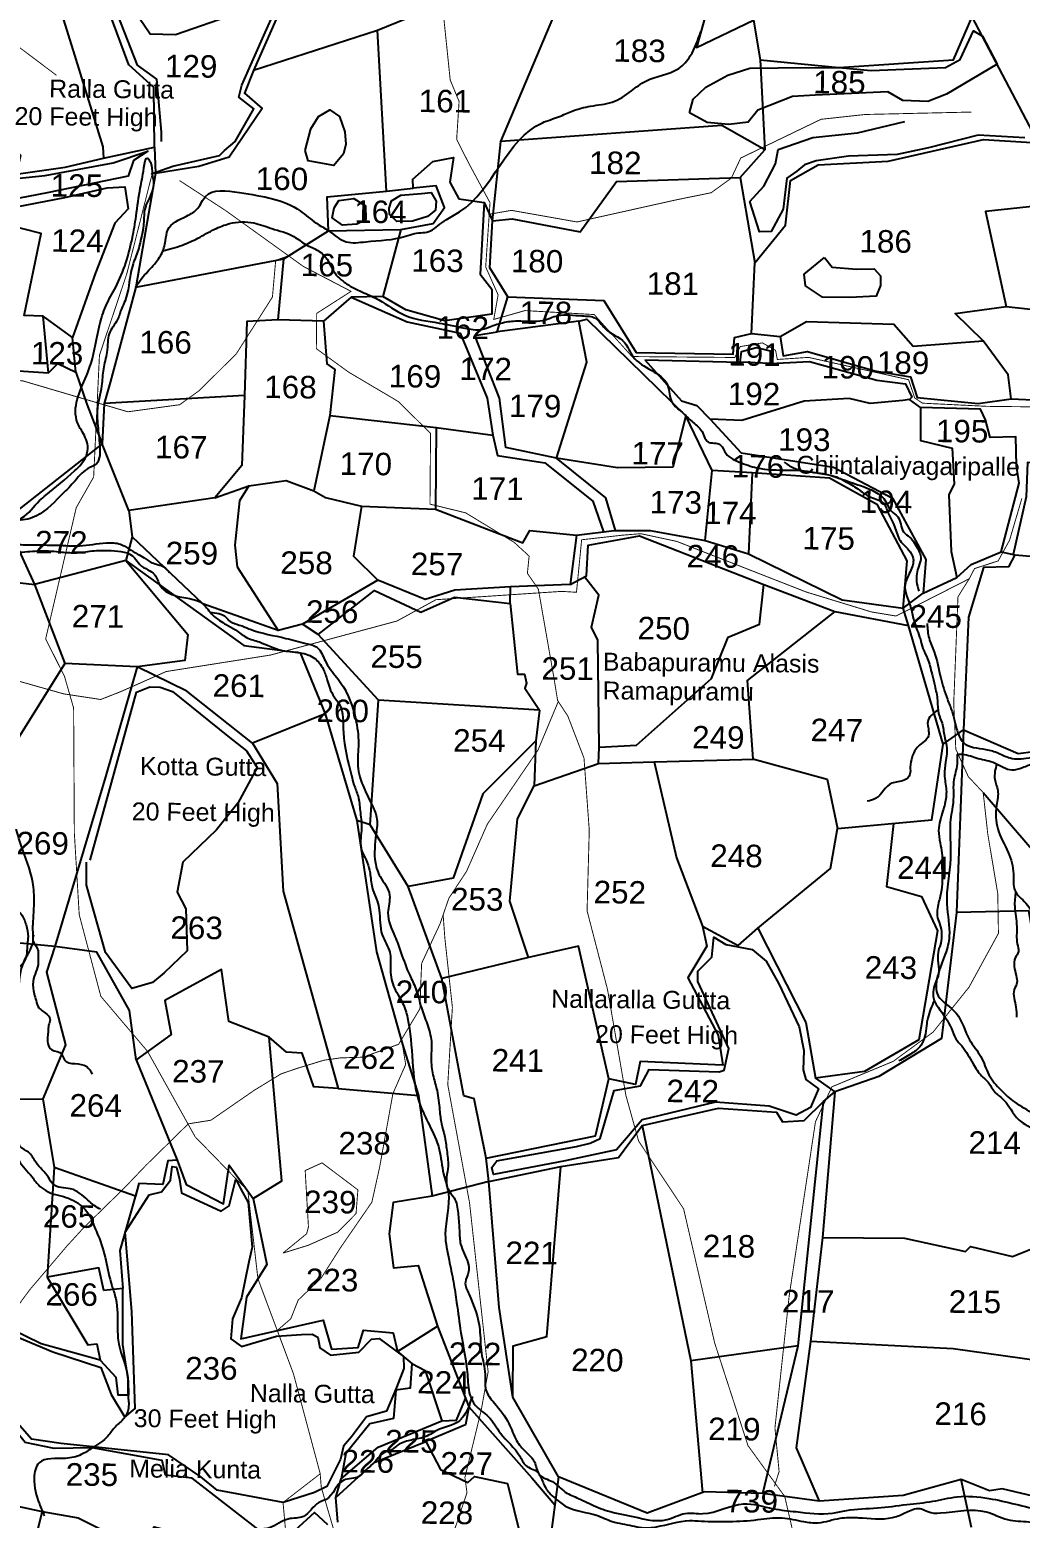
# Model space of a CAD drawing. Header units: feet. Extents: x 818823 to 828518, y 1577598 to 1585637.
# Drawn here: x 824774 to 825866, y 1581236 to 1582877 of the extents above; entities that cross this region are included whole.
import ezdxf
from ezdxf.enums import TextEntityAlignment as Align

# ---------------------------------------------------------------- set-up
doc = ezdxf.new("R2010")
doc.units = ezdxf.units.FT
doc.header["$LTSCALE"] = 15
doc.header["$MEASUREMENT"] = 0
doc.linetypes.add('HIDDEN2', pattern=[0.1875, 0.125, -0.0625])
for name, color, linetype in [('HILL', 17, 'Continuous'), ('PLOT', 7, 'Continuous'), ('PLOT NO', 7, 'Continuous'), ('ROADS', 6, 'HIDDEN2'), ('TANKS-STREAM', 4, 'Continuous'), ('TEXT', 1, 'Continuous')]:
    doc.layers.add(name, color=color, linetype=linetype)
doc.styles.get("Standard").update_dxf_attribs({"font": 'arial.ttf'})
doc.linetypes.add('DOTS', pattern='A,1e-06,-3,["●",Standard,S=3,R=0,X=-1.25,Y=-1.25],-3', length=6.000001)

msp = doc.modelspace()

# ---------------------------------------------------------------- linework, layer by layer
at = {"layer": 'HILL', "lineweight": -2}
for points in [[(824908.7, 1582717.3), (824909, 1582718.3), (824931.6, 1582726.5), (824983.3, 1582738.2), (824988.6, 1582743.8), (825000.3, 1582753.9), (825021, 1582789.7), (825004.6, 1582802.7), (825007.6, 1582815.9), (825033.4, 1582873.8), (825050.4, 1582911.8), (824934.7, 1582871.5), (824906.7, 1582872), (824872.1, 1582923.1), (824864.4, 1582917.9), (824863.6, 1582911.4), (824892.2, 1582838), (824913.6, 1582822.4), (824919, 1582763.9), (824918.9, 1582753.8)], [(825501.2, 1582785.3), (825505.5, 1582800.5), (825519.2, 1582813.6), (825543.6, 1582826.9), (825567.7, 1582834.6), (825599, 1582835), (825665.9, 1582835.4), (825701.6, 1582832.1), (825783.7, 1582835.3), (825799.8, 1582844.2), (825814.4, 1582875.6), (825824.2, 1582870), (825840.5, 1582839), (825784.8, 1582805.8), (825763.9, 1582798), (825736.5, 1582799), (825719.9, 1582808.5), (825639.7, 1582804.8), (825614.7, 1582803.3), (825576.7, 1582788.1), (825566.1, 1582775), (825544.5, 1582772.4), (825520.9, 1582774.8), (825501.2, 1582785.3)], [(825077.7, 1582743.8), (825083.9, 1582767.8), (825092.2, 1582781.2), (825104.8, 1582788.6), (825115.6, 1582781.3), (825121.4, 1582764.3), (825122.5, 1582750.9), (825119.9, 1582740), (825109.1, 1582727.3), (825081, 1582732.5), (825077.7, 1582743.8)], [(825568, 1582687.7), (825583.1, 1582704.6), (825596.2, 1582729.1), (825599.2, 1582745), (825637.2, 1582758.2), (825686.6, 1582763.2), (825738.8, 1582775.9)], [(825870.9, 1582757.9), (825819.5, 1582760.7), (825764.7, 1582746.9), (825730.1, 1582739.4), (825676.6, 1582737.6), (825640.9, 1582732.4), (825628.2, 1582727.9), (825619.5, 1582720.9), (825608.7, 1582713.2), (825604.7, 1582679), (825591.2, 1582654.6), (825578.3, 1582654.1), (825568, 1582687.7)], [(824667.9, 1582683.6), (824665.9, 1582694), (824676.7, 1582704.6), (824790.9, 1582716.4), (824865.8, 1582730.1), (824904.2, 1582743.2), (824888.3, 1582732.6), (824882.6, 1582715.5), (824793, 1582697.2), (824718.4, 1582682.7), (824667.9, 1582683.6)], [(825170.2, 1582680.1), (825172.6, 1582688.4), (825182.9, 1582694.6), (825205.8, 1582696.5), (825216.5, 1582697.5), (825222, 1582687.9), (825221.3, 1582677.9), (825212.6, 1582670.9), (825195.9, 1582666), (825178.8, 1582665.6), (825170.7, 1582673.2), (825170.2, 1582680.1)], [(825107.3, 1582669.5), (825109.4, 1582680.7), (825114.8, 1582688.8), (825131.3, 1582691), (825144, 1582682.8), (825144.4, 1582667.9), (825134.5, 1582662.5), (825118.6, 1582661.5), (825107.3, 1582669.5)], [(825650.3, 1582626), (825658.5, 1582615.2), (825685.3, 1582613.1), (825704.8, 1582613.5), (825712, 1582605.6), (825712, 1582594.9), (825707.1, 1582583.3), (825677.9, 1582581.8), (825647.9, 1582582.1), (825629.2, 1582594.7), (825627.9, 1582607.5), (825650.3, 1582626)], [(824840.5, 1581961.5), (824891.6, 1582146.5), (824906.4, 1582152.5), (824917.7, 1582152.2), (824931.2, 1582147.3), (824992.3, 1582098.2), (825013, 1582081.7), (825024.5, 1582063.5), (825003.3, 1582024), (824980, 1581994.8), (824942.6, 1581959.1), (824936.4, 1581926.1), (824946.1, 1581907.5), (824947.6, 1581861.3), (824922.3, 1581837.2), (824909.1, 1581826.5), (824886.6, 1581820), (824857.4, 1581859.6), (824836.4, 1581933.6), (824836.6, 1581959)], [(825825.1, 1582035.9), (825878.7, 1581973.4), (825940.7, 1581871.6), (825963.1, 1581829.8), (825994.8, 1581799.5), (826089.3, 1581757.5), (826166.1, 1581716.2), (826224.7, 1581658.9), (826291.3, 1581549.5), (826353.8, 1581469.9), (826468.3, 1581370.4), (826549.1, 1581277.1), (826675.6, 1581172.2), (826790.2, 1581115.8), (826893.1, 1581071.7), (827124.8, 1580941.4)], [(825288.7, 1581630), (825376.9, 1581645.5), (825391.9, 1581649.3), (825402.9, 1581654.6), (825418.1, 1581707.4), (825447.2, 1581712.5), (825456.8, 1581730.7), (825534, 1581728), (825539.4, 1581729.8), (825544.6, 1581753.8), (825510.6, 1581827.7), (825510.6, 1581839), (825525.9, 1581854.4), (825528.1, 1581876.5), (825541.5, 1581868.2), (825570.5, 1581862.8), (825585.9, 1581849.9), (825599.8, 1581825), (825622.3, 1581777.6), (825627.2, 1581751.5), (825626.5, 1581730.1), (825629.7, 1581719.4), (825643.4, 1581709.1), (825634.8, 1581688.5), (825619, 1581680), (825589.3, 1581690.1), (825529.8, 1581694.6), (825449, 1581675.1), (825420.7, 1581642), (825364.1, 1581629.9), (825285.1, 1581614.9), (825283.5, 1581622.5), (825288.9, 1581629.7)], [(824718.5, 1581452.9), (824799.3, 1581419.2), (824852.2, 1581401.8), (824863.8, 1581372.2), (824878.9, 1581347.2), (824890.2, 1581356.8), (824886.4, 1581463.6), (824879.1, 1581551.2), (824905.6, 1581592.4), (824919.2, 1581595.7), (824929, 1581608.4), (824931.1, 1581623.6), (824935.8, 1581622.9), (824938.9, 1581609.4), (824941.4, 1581594.6), (824984.8, 1581574.5), (824993.7, 1581580.3), (825001.2, 1581609.5), (825006.3, 1581599.5), (825014.7, 1581583.9), (825019, 1581534.6), (825015.3, 1581518.6), (825007.3, 1581478.9), (824997.5, 1581455.6), (824995.6, 1581433.7), (825007.3, 1581425.2), (825046.1, 1581436.6), (825073.6, 1581438.4), (825085.4, 1581438.8), (825091.5, 1581435.3), (825093.7, 1581423.5), (825105.4, 1581415.6), (825136.6, 1581419), (825150.9, 1581433.3), (825159, 1581434.1), (825186, 1581414.1), (825186.5, 1581400.7), (825178.2, 1581380), (825167.4, 1581353.8), (825145.2, 1581347.5), (825128.6, 1581325.4), (825119.9, 1581315.2), (825116.4, 1581300.8), (825101.4, 1581270.9), (825087.8, 1581264.1), (825053.2, 1581253.1), (824980.5, 1581266.8), (824962.4, 1581281.3), (824926.8, 1581305.6), (824808.6, 1581318.3), (824776, 1581323.1), (824732.5, 1581372.1)]]:
    msp.add_lwpolyline(points, dxfattribs=at)
at = {"layer": 'PLOT', "lineweight": -2}
for points in [[(824720, 1583252.5), (824735.5, 1583188.9), (824743.2, 1583102.4), (824776.3, 1583000.2), (824823.3, 1582848.9), (824854.7, 1582747.9), (824855.4, 1582735.4), (824911.5, 1582747.6), (824912.4, 1582718.3)], [(824911.5, 1582747.6), (824910.7, 1582813.4), (824883.3, 1582838.1), (824852, 1582922.8), (824867, 1582930.8), (824854.5, 1582956.4), (824836, 1583073.8), (824873.3, 1583065.7), (824892, 1583084.5), (824859.9, 1583117.4), (824864.1, 1583125.1), (824847, 1583185.7)], [(825548.7, 1582999.7), (825509, 1582857.5), (825571.9, 1582887.4), (825579.2, 1582843.6), (825665.9, 1582835.4), (825792.2, 1582843.9), (825813.1, 1582891.1)], [(825088.5, 1582986.4), (825020.6, 1582832.1)], [(825383.9, 1582968.8), (825157.4, 1582876.2), (825020.6, 1582832.1), (825010.8, 1582807.1), (825030.3, 1582790.2), (824993.9, 1582736.5), (824960.4, 1582726.2), (824912.4, 1582718.3), (824900.2, 1582646.4), (824890.9, 1582593.2), (824862.6, 1582488), (824855.9, 1582464.9), (824853.7, 1582420.4), (824746.7, 1582336.3), (824779.1, 1582265.4), (824812.7, 1582178.3), (824670.7, 1581951.5)], [(824677.2, 1582962), (824700.1, 1582812), (824727.2, 1582769.4), (824763.6, 1582738.4), (824758.8, 1582717.8), (824813, 1582725.6), (824855.4, 1582735.4)], [(825167.3, 1582698.9), (825196.7, 1582702.4), (825196.4, 1582712.1), (825218.4, 1582731.5), (825241.1, 1582736.2), (825237, 1582708.9), (825247, 1582690.5), (825274.9, 1582686.3), (825284.3, 1582666.1), (825293.3, 1582753.7), (825383.9, 1582968.8)], [(824890.9, 1582593.2), (825054.1, 1582624.5), (825103.2, 1582655.3), (825102, 1582692.7), (825167.3, 1582698.9), (825157.4, 1582876.2)], [(826796.2, 1581296.8), (826716.2, 1581377.1), (826688.3, 1581424.9), (826566.8, 1581520.6), (826458.1, 1581939.7), (826398.9, 1582158.8), (826349.9, 1582329.2), (826235.2, 1582521.5), (826110.8, 1582593.1), (826026, 1582642.5), (825986.6, 1582716.6), (825920.7, 1582686.4), (825813.1, 1582891.1)], [(825579.2, 1582843.6), (825584.5, 1582744.4)], [(825284.3, 1582666.1), (825305.9, 1582668.3), (825380.9, 1582654.3), (825420.9, 1582709.5), (825557.1, 1582714.2), (825584.5, 1582744.4), (825536.8, 1582771.4), (825293.3, 1582753.7)], [(825557.1, 1582714.2), (825573.5, 1582620), (825607, 1582661.3), (825612.7, 1582710.6), (825643.1, 1582727.9), (825720.2, 1582732), (825825.3, 1582755.8), (825878.9, 1582752.6), (825920.7, 1582686.4), (825827.6, 1582676.6), (825850.3, 1582571.8), (825941.1, 1582561.9), (825944.4, 1582577.9), (825986.6, 1582595.4), (826001.5, 1582589.6), (826008, 1582602), (826028.9, 1582611.8), (826026, 1582642.5)], [(824758.8, 1582717.8), (824642.8, 1582704.8), (824639.7, 1582697.3), (824660.4, 1582675.1), (824733.7, 1582672.3), (824749.7, 1582680), (824812.5, 1582691.8), (824859.2, 1582702.8), (824878.6, 1582703.8), (824882.3, 1582679.3), (824867.8, 1582663.6), (824846.5, 1582608.9), (824821, 1582537.7), (824788.7, 1582561.3)], [(825103.2, 1582655.3), (825183.2, 1582656.8), (825218.8, 1582663.2), (825231.2, 1582680.9), (825221.9, 1582704.9), (825196.7, 1582702.4)], [(825274.9, 1582686.3), (825270.5, 1582607.3), (825283.3, 1582591), (825283.5, 1582563.5), (825231.5, 1582556), (825188.4, 1582568.3), (825163.3, 1582582.7), (825128.3, 1582582.2), (825097.7, 1582555.6), (825047.9, 1582557.1), (825054.1, 1582624.5)], [(825419.8, 1582325), (825409.2, 1582360.9), (825354.5, 1582404.7), (825298.7, 1582416.5), (825291.8, 1582470.7), (825264.7, 1582539.9), (825289.4, 1582543.7), (825301.1, 1582582.4), (825281.3, 1582614.6), (825284.3, 1582666.1)], [(824794.6, 1582498.7), (824788.7, 1582561.3), (824767.9, 1582561.9), (824786.7, 1582652.2), (824746, 1582662.5), (824683.5, 1582639.6), (824640.3, 1582636.1), (824602.8, 1582632.4), (824602.6, 1582591.1), (824595.1, 1582571.5), (824598.4, 1582515), (824612.7, 1582507.5), (824614.5, 1582492.2)], [(825183.2, 1582656.8), (825163.3, 1582582.7)], [(825301.1, 1582582.4), (825406.9, 1582578.4), (825442.5, 1582521), (825549.3, 1582519.3), (825550.9, 1582537.5), (825569.5, 1582542), (825573.5, 1582620)], [(825128.3, 1582582.2), (825190, 1582555), (825248.6, 1582542.3), (825278.1, 1582470.6), (825284.6, 1582430)], [(825855.8, 1582469.9), (825887.8, 1582468.7), (825914.9, 1582474.9), (825994.2, 1582547.6), (826001.5, 1582589.6)], [(825569.5, 1582542), (825601.2, 1582538.9), (825630.4, 1582555.3), (825726.4, 1582552.5), (825747.8, 1582528.2), (825825, 1582534.1), (825794.2, 1582564.1), (825850.3, 1582571.8)], [(825047.9, 1582557.1), (825013.2, 1582555.1), (825010.8, 1582473.8), (824855.9, 1582464.9)], [(825097.7, 1582555.6), (825101.5, 1582508.4), (825110.2, 1582502.4), (825104.8, 1582451.7), (825087.3, 1582368.4)], [(825518.6, 1582313.7), (825526.4, 1582391), (825497.3, 1582451.2), (825482.8, 1582394.8), (825421.8, 1582393.8), (825354.5, 1582404.7), (825388.2, 1582510.3), (825379.2, 1582555.8), (825289.4, 1582543.7)], [(825379.2, 1582555.8), (825388.3, 1582557.7), (825497.3, 1582451.2)], [(824824.9, 1582499.5), (824821, 1582537.7)], [(825601.2, 1582538.9), (825604.4, 1582517.4), (825631.5, 1582522.3), (825705.7, 1582500.9), (825745, 1582494.4), (825752.4, 1582471.6), (825819.4, 1582464.9), (825855.8, 1582469.9), (825852.6, 1582496.6), (825825, 1582534.1)], [(825452.1, 1582513.1), (825557.2, 1582510.4), (825558.7, 1582522.3), (825575.3, 1582526.5), (825590.3, 1582522.9), (825590.3, 1582509), (825557.2, 1582510.4)], [(824590.8, 1582482), (824615.4, 1582492.3), (824717.5, 1582503.9), (824794.6, 1582498.7), (824804.8, 1582509), (824824.9, 1582499.5), (824836.8, 1582464.2), (824853.7, 1582420.4)], [(825452.1, 1582513.1), (825492.5, 1582467.7), (825509.5, 1582462.6), (825524, 1582447.4), (825558.3, 1582410.3), (825660, 1582394.5), (825725.2, 1582360.5), (825762, 1582292.9), (825759, 1582255.9)], [(825590.3, 1582509), (825633.5, 1582511.2), (825708, 1582490.4), (825739.6, 1582486.6), (825746.3, 1582471.7), (825743.8, 1582469.1), (825736.6, 1582468.1), (825700.6, 1582464.9), (825677.5, 1582470.4), (825627.7, 1582467.6), (825559, 1582446), (825524, 1582447.4)], [(825010.8, 1582473.8), (825007.9, 1582396.5), (824977.9, 1582360.7), (824883, 1582346.8), (824853.7, 1582420.4)], [(825845, 1582301.2), (825864.6, 1582376.9), (825861.9, 1582396.3), (825861, 1582428.1), (825832.7, 1582427.2), (825827.7, 1582446.7), (825822, 1582458.7), (825755.8, 1582460.6), (825743.8, 1582469.1)], [(825104.8, 1582451.7), (825222, 1582438.2), (825221.3, 1582348.2)], [(825755.8, 1582460.6), (825756.1, 1582424.2), (825790.8, 1582415.7), (825793, 1582376.3), (825787.1, 1582364), (825789.7, 1582301.7), (825795.9, 1582273.1)], [(825990.3, 1582456.7), (825981.6, 1582395.5), (825873.8, 1582399.7), (825872.6, 1582361.8), (825858.2, 1582298.3)], [(825222, 1582438.2), (825284.6, 1582430), (825289.7, 1582407.4), (825341.8, 1582399.3), (825394.9, 1582357.1), (825406.4, 1582323.5)], [(825736.8, 1582239.1), (825741.1, 1582291.3), (825708.7, 1582353), (825655.5, 1582382.6), (825570.5, 1582388.4), (825526.4, 1582391)], [(825570.5, 1582388.4), (825566.4, 1582299.1)], [(824977.9, 1582360.7), (825015.6, 1582373.9), (825056.7, 1582380.1), (825087.3, 1582368.4), (825099.9, 1582361.2), (825139.6, 1582351.7), (825221.3, 1582348.2), (825317.5, 1582311.4), (825325.2, 1582325), (825376.7, 1582319.7), (825418.1, 1582325), (825458, 1582325), (825518.6, 1582313.7), (825566.4, 1582299.1), (825669.8, 1582248.5), (825736.8, 1582239.1), (825759, 1582255.9), (825795.9, 1582273.1), (825811.7, 1582287.5), (825845, 1582301.2), (825859.9, 1582297.9), (825937.9, 1582291.4)], [(825015.6, 1582373.9), (825005.1, 1582357.6), (825000.1, 1582308.6), (825002.8, 1582284.7), (825047.8, 1582214.5)], [(825139.6, 1582351.7), (825131, 1582296.5), (825157.8, 1582269.9)], [(824883, 1582346.8), (824886.7, 1582317.7), (824880, 1582291.7), (824779.1, 1582265.4)], [(825376.7, 1582319.7), (825369.7, 1582265.3), (825304.1, 1582262.8)], [(825369.7, 1582265.3), (825387.8, 1582275), (825389.6, 1582308.6), (825446.2, 1582319), (825583.2, 1582265.1), (825661.6, 1582235.6), (825742.6, 1582220), (825736.8, 1582239.1)], [(824456.6, 1582176.4), (824431.9, 1582214.9), (824344.1, 1582310.7), (824654.1, 1582280.1), (824779.1, 1582265.4)], [(825149.3, 1582000.4), (825158.4, 1582137.6), (825092, 1582210), (825074.7, 1582221.5), (825047.8, 1582214.5), (824964.8, 1582243.9), (824886.7, 1582317.7)], [(824880, 1582291.7), (825010, 1582198.1), (825072.2, 1582190.1), (825099.6, 1582122.8), (825019.6, 1582090.2), (824947.2, 1582147.6), (824892.4, 1582174.4), (824857.6, 1582053.2), (824801.5, 1581866.2), (824624.2, 1581883)], [(824880, 1582291.7), (824948.2, 1582210.3), (824945, 1582181.5), (824892.4, 1582174.4), (824812.7, 1582178.3)], [(825859.9, 1582297.9), (825853.1, 1582284.8), (825825.5, 1582283.9), (825809, 1582229.1), (825803.4, 1582104.9), (825795.8, 1581903.8), (825779, 1581764.7), (825710.2, 1581722.7), (825661.7, 1581706)], [(825803.4, 1582104.9), (825863.5, 1582078.8), (825881.1, 1582081.3), (825887.9, 1582097.4), (825905.8, 1582098.4), (825905.8, 1582136.5), (826018.8, 1582154.2), (826016.5, 1582198.1), (826023.5, 1582293.2)], [(825092, 1582210), (825154.1, 1582258.7), (825205.1, 1582234.9), (825242.4, 1582251.4), (825303.5, 1582244.3), (825304.1, 1582262.8), (825242.5, 1582259), (825209.9, 1582248.9), (825157.8, 1582269.9), (825074.7, 1582221.5)], [(825332, 1582092.8), (825329.9, 1582043.4), (825400.8, 1582067.8), (825401.6, 1582085.9), (825400.3, 1582204), (825393.4, 1582218.4), (825401.3, 1582253.7), (825385.4, 1582273.7)], [(825401.6, 1582085.9), (825442.7, 1582088.1), (825525.6, 1582161.5), (825544, 1582207.2), (825578.3, 1582221.7), (825583.2, 1582265.1)], [(825303.5, 1582244.3), (825311.6, 1582166.4), (825319.4, 1582166.5), (825321.5, 1582156.5), (825319.9, 1582151), (825335.9, 1582126.8), (825158.4, 1582137.6)], [(825661.6, 1582235.6), (825564.8, 1582159.6), (825571.2, 1582073.1), (825653.1, 1582050.7), (825664.3, 1581996.3), (825768.4, 1582005.8), (825780.8, 1582089.1), (825803.4, 1582104.9)], [(825780.8, 1582089.1), (825742.6, 1582220)], [(825099.6, 1582122.8), (825134.7, 1582005), (825156.4, 1581860.3), (825184.8, 1581758.1), (825202.7, 1581701.9), (825217.7, 1581591), (825174.7, 1581583.8), (825170.1, 1581549.3), (825174.8, 1581511.7), (825202.2, 1581514.4), (825223.3, 1581447.7), (825258, 1581358.7), (825327.4, 1581280.2), (825352.7, 1581250.4)], [(825335.9, 1582126.8), (825332, 1582092.8), (825273.3, 1582034.4), (825240.8, 1581941.4), (825191.3, 1581932.4)], [(825019.6, 1582090.2), (825046.6, 1582045.8), (825053.4, 1581927.2), (825113.8, 1581709.4), (825202.7, 1581701.9)], [(825400.8, 1582067.8), (825462.2, 1582069.8), (825572.9, 1582072.6)], [(825462.2, 1582069.8), (825486.9, 1581964), (825515.6, 1581888.5), (825555, 1581867.1), (825576.8, 1581886.3), (825656.9, 1581952.3), (825664.3, 1581996.3)], [(825323.7, 1581854.1), (825303.4, 1581916.2), (825311.8, 1582006.9), (825329.9, 1582043.4)], [(825280, 1581607), (825277.2, 1581632.7), (825263.9, 1581698.1), (825252.5, 1581701.4), (825228.1, 1581831), (825191.3, 1581932.4), (825149.3, 1582000.4), (825134.7, 1582005)], [(825726.1, 1582001.9), (825718.4, 1581932.3), (825757.1, 1581921.3), (825774.6, 1581883.5), (825754, 1581763.3), (825694.3, 1581728.3), (825640.1, 1581721.1), (825661.7, 1581706)], [(826073.1, 1581719.7), (825904.5, 1581739.7), (825875.5, 1581905.4), (825795.8, 1581903.8)], [(825515.6, 1581888.5), (825520.6, 1581866.5), (825499.4, 1581831.7), (825532.8, 1581768.4), (825538.1, 1581735.3), (825447.1, 1581739.2), (825441.8, 1581714), (825412.5, 1581720.1), (825378.9, 1581866.4), (825323.7, 1581854.1), (825228.1, 1581831)], [(825576.8, 1581886.3), (825629.6, 1581782.4), (825640.1, 1581721.1)], [(824801.5, 1581866.2), (824792.4, 1581837.9), (824813.5, 1581757.6), (824788.2, 1581698), (824800.9, 1581622.4), (824793.1, 1581501.4), (824837.9, 1581427), (824848, 1581428.1), (824851.4, 1581410.2), (824786.4, 1581428.1), (824698.2, 1581471), (824634.9, 1581567.2)], [(825113.8, 1581709.4), (825087.1, 1581711.5), (825074.2, 1581748.5), (825057.1, 1581749.5), (825037.8, 1581766), (824993.5, 1581783.5), (824985.3, 1581840.8), (824923, 1581806.5), (824930, 1581769), (824891.2, 1581741.3), (824883.9, 1581795.5), (824847.9, 1581859.8), (824801.5, 1581866.2)], [(824936.5, 1581630.7), (824946.4, 1581603.8), (824987.6, 1581582.5), (824993.9, 1581624.9), (825020.3, 1581588.4), (825051.7, 1581607.9), (825037.8, 1581766)], [(824891.2, 1581741.3), (824936.5, 1581630.7), (824926.3, 1581630), (824920.7, 1581603.6), (824894.2, 1581604.9), (824890.4, 1581590.8), (824800.9, 1581622.4)], [(825277.2, 1581632.7), (825397.8, 1581657.4), (825412.5, 1581720.1)], [(824635.3, 1581697.3), (824788.2, 1581698)], [(825449.2, 1581668.7), (825533.2, 1581688), (825597.3, 1581683.6), (825603.9, 1581672.7), (825627.9, 1581674.3), (825649.2, 1581695.3), (825661.7, 1581706), (825648.1, 1581545.3), (825634.6, 1581430.8), (825618.8, 1581313.2), (825644.4, 1581254.5)], [(825621, 1581425.9), (825649.2, 1581695.3)], [(825356.8, 1581281.3), (825306.6, 1581369.4), (825306.9, 1581425.9), (825344.2, 1581436), (825359.5, 1581623.6), (825423.2, 1581633.5), (825449.2, 1581668.7), (825502.7, 1581409.3), (825515.7, 1581263.9)], [(825280, 1581607), (825359.5, 1581623.6)], [(824892.3, 1581597.8), (824873.3, 1581530.9), (824876.5, 1581488.9), (824855.5, 1581487), (824850, 1581511.7), (824793.1, 1581501.4)], [(825306.6, 1581369.4), (825291.3, 1581468.2), (825280, 1581607), (825217.7, 1581591)], [(825020.3, 1581588.4), (825035.2, 1581515.5), (825012.9, 1581479.4), (825006.6, 1581433.7), (825097.5, 1581454), (825106.8, 1581422), (825135.9, 1581424), (825141.9, 1581443), (825174.6, 1581440.3), (825179.5, 1581419.7), (825223.3, 1581447.7)], [(825648.1, 1581545.3), (825738.2, 1581544.5), (825805.5, 1581529.8), (825811, 1581535.3), (825857.4, 1581524.3), (825877.7, 1581532.5), (825993, 1581516.7), (826013, 1581491.8)], [(824851.4, 1581410.2), (824868.8, 1581391.3), (824870.9, 1581371.7), (824883.3, 1581371.9), (824882.7, 1581387), (824876.7, 1581427.4), (824876.5, 1581488.9)], [(825179.5, 1581419.7), (825195.2, 1581406.3), (825210, 1581398.7), (825228.1, 1581343), (825244.6, 1581343.8), (825254.5, 1581367.8)], [(825582.1, 1581262.9), (825621, 1581425.9), (825502.7, 1581409.3)], [(826017.5, 1581390.9), (825792.1, 1581422.4), (825634.6, 1581430.8)], [(825195.2, 1581406.3), (825193.4, 1581379.2), (825177.6, 1581376.9), (825175.1, 1581345.7), (825149, 1581339.8), (825122.4, 1581307.3), (825117.2, 1581279.1)], [(825026.8, 1581222.5), (824953, 1581280.1), (824923.5, 1581283.4), (824920.1, 1581299.4), (824842.9, 1581313.2), (824800.9, 1581312.5), (824768.9, 1581319.4), (824711.7, 1581389.9), (824694.1, 1581328.2), (824678.8, 1581266.7), (824787.5, 1581243.1), (824767.8, 1581165)], [(825258, 1581358.7), (825254.2, 1581338.9), (825210.5, 1581320.3), (825226.9, 1581289.5), (825257.1, 1581275), (825264.3, 1581281.7), (825300.7, 1581273.9), (825315.3, 1581214.4), (825299.7, 1581158.3), (825310, 1581126.1), (825286.9, 1581003.1), (825272.7, 1581004.5), (825263.8, 1581047.9)], [(825111.3, 1581258.5), (825117.2, 1581279.1), (825158.2, 1581314.2), (825228.1, 1581343)], [(825113.7, 1581231.4), (825111.3, 1581258.5), (825153.6, 1581297.2), (825210.5, 1581320.3)], [(825981.6, 1581230.3), (825963.2, 1581264.4), (825922.9, 1581263.3), (825908, 1581253.5), (825846.1, 1581268.3), (825832.2, 1581266), (825800.9, 1581278.5), (825736.7, 1581260.9), (825644.4, 1581254.5), (825582.1, 1581262.9), (825517.9, 1581264.7), (825454.6, 1581241.2), (825356.8, 1581281.3), (825352.7, 1581250.4), (825344.9, 1581189)], [(825812.1, 1581225.7), (825800.9, 1581278.5)], [(824787.5, 1581243.1), (824827.2, 1581236.2), (824876.3, 1581212), (824905.4, 1581213.7), (824911.1, 1581226.2), (824960.8, 1581214.1), (824966.6, 1581200.8), (825013.6, 1581188.3)], [(825102.6, 1581228.3), (825087.9, 1581242.1), (825066.1, 1581222.3), (825026.8, 1581222.5), (825018.1, 1581187.5), (825051.5, 1581179), (825076.5, 1581190.6)]]:
    msp.add_lwpolyline(points, dxfattribs=at)
at = {"layer": 'ROADS', "linetype": 'DOTS', "lineweight": -2, "ltscale": 0.15, "const_width": 1}
for points in [[(824803.5, 1582826.6), (824803.5, 1582826.6), (824718.4, 1582890.7), (824699.6, 1582922.5), (824684, 1582964.3), (824660.1, 1582978.8), (824584.9, 1582993.2), (824440.8, 1582997.9), (824419.4, 1583005.8), (824375.5, 1582986.6), (824316.2, 1583039.1), (824310.7, 1583058.3), (824312.7, 1583086.1), (824293.1, 1583126.1), (824265.8, 1583164.9), (824236.7, 1583240.4), (824229, 1583280.2), (824238.5, 1583302.6), (824329.2, 1583359.8)], [(825279.4, 1582673.3), (825305, 1582677.8), (825377.3, 1582665), (825486.7, 1582689.4), (825525.1, 1582697.2), (825547.4, 1582713.3), (825557.8, 1582735.5), (825646.3, 1582778.2), (825694.9, 1582783.5), (825812.1, 1582786.2)], [(825060.4, 1581173.8), (825053.2, 1581253.1), (825094.2, 1581284.8), (825064.6, 1581395.3), (825025.5, 1581499.8), (825014.4, 1581596.6), (824956.3, 1581656.3), (824903.9, 1581750.4), (824852.3, 1581811.2), (824828.5, 1581901.1), (824823.1, 1581991.5), (824822.3, 1582129.1), (824812.3, 1582163.8), (824791.5, 1582205.3), (824825.2, 1582350), (824844.4, 1582383.8), (824850.8, 1582518.1), (824880.9, 1582607.7), (824908.7, 1582717.3)], [(825645.6, 1581090.1), (825606.3, 1581259.7), (825565.8, 1581315.8), (825529.1, 1581428.8), (825494.8, 1581576.9), (825456.2, 1581635), (825445.3, 1581651.4), (825431.2, 1581701.9), (825410.9, 1581818.8), (825388.4, 1581905.5), (825390.8, 1581994.4), (825385, 1582073.9), (825367.2, 1582120.1), (825355.9, 1582137.4), (825351.8, 1582162.6), (825334.7, 1582260.1), (825322.6, 1582277.6), (825324.5, 1582296.6), (825308, 1582311.8), (825254.5, 1582344.3), (825215.2, 1582353.9), (825215.8, 1582431.9), (825180.3, 1582467), (825125.4, 1582499.5), (825089.9, 1582525.3), (825090.3, 1582564.2), (825128.2, 1582588.5), (825075.8, 1582615.8), (824989.7, 1582677.7), (824939, 1582710.7)], [(824369.2, 1582339.4), (824414.4, 1582373.2), (824478.1, 1582428.7), (824526.9, 1582450.1), (824622.3, 1582484.6), (824694.1, 1582495), (824766.3, 1582489.8), (824807.3, 1582477.7), (824882.1, 1582455.7), (824939.2, 1582463.5), (824961, 1582479.2), (825001.7, 1582519.7), (825024.7, 1582555.8), (825041.5, 1582582.2), (825045.1, 1582622.7), (825059.2, 1582627.7)], [(824333, 1582202.4), (824451.4, 1582210.9), (824626.5, 1582197), (824811.3, 1582144.7), (824852.2, 1582138.5), (824875.1, 1582147.5), (824924.3, 1582169.3), (825039.4, 1582187.5), (825178.8, 1582225), (825221.7, 1582248.5), (825360.4, 1582257.7), (825376.7, 1582256.7), (825382.4, 1582314.6), (825426.9, 1582319.6), (825447.6, 1582321.3), (825487.3, 1582312.8), (825630, 1582257), (825702, 1582235), (825729, 1582230.5), (825809.7, 1582271.6), (825815.5, 1582282.8), (825841.6, 1582291.3), (825854.2, 1582314.2), (825867.7, 1582360.1)], [(825594.9, 1581270.8), (825600.1, 1581287.2), (825595.5, 1581335.3), (825611.2, 1581480.9), (825640.2, 1581673), (825658.4, 1581711.5), (825725.9, 1581739.5), (825769.8, 1581771.7), (825809.6, 1581821.5), (825841.9, 1581880.6), (825841.2, 1581924.2), (825830.1, 1581990.5), (825825.1, 1582035.9), (825808.7, 1582053.4), (825794.9, 1582083.8), (825792.6, 1582134.5), (825797.3, 1582251.8), (825809.7, 1582271.6)]]:
    msp.add_lwpolyline(points, dxfattribs=at)
at = {"layer": 'ROADS', "lineweight": -2, "ltscale": 10, "const_width": 1}
for points in [[(825884.3, 1582461.1), (825829.8, 1582461.7), (825758.1, 1582465.2), (825749.6, 1582471), (825742.8, 1582491.1), (825632.5, 1582515.7), (825598.1, 1582513.4), (825596.2, 1582523.5), (825581.7, 1582531.7), (825557.2, 1582527.6), (825551.3, 1582515.6), (825437.9, 1582516.6), (825396.3, 1582562.9), (825319.9, 1582567.3), (825285.5, 1582557.5), (825290.3, 1582584.6), (825276.6, 1582615.4), (825281.4, 1582686.2), (825257.7, 1582730.2), (825244.6, 1582756), (825247.3, 1582797.8), (825237.5, 1582821.5), (825228.7, 1582906.6)], [(825357, 1582137.1), (825334.4, 1582083), (825299.7, 1582032.2), (825278.4, 1582001), (825255.5, 1581949), (825236, 1581919.3), (825226.1, 1581890.7), (825206, 1581847.6), (825205.1, 1581826.3), (825204.1, 1581797.5), (825180.6, 1581758.3), (825141.3, 1581744.1), (825116.4, 1581743.3), (825098.4, 1581740.8), (825069.2, 1581731.9), (825051, 1581725.7), (825021.3, 1581707.5), (824973.7, 1581674.6), (824948.7, 1581670.6), (824902.1, 1581624.9), (824878.3, 1581600), (824833.7, 1581556.4), (824814.7, 1581535.6), (824773.8, 1581487.5), (824750.8, 1581456.2)], [(825108, 1581222.2), (825162.8, 1581214.8), (825223.9, 1581189), (825226.1, 1581212.8), (825243, 1581225.2), (825256, 1581264), (825253.7, 1581280.6), (825271.7, 1581354.9), (825279.3, 1581397.2), (825258.8, 1581583.6), (825234.8, 1581713.8), (825239.9, 1581799.1), (825231.6, 1581875.2), (825229.7, 1581901.1)], [(825183.7, 1581764.6), (825188.4, 1581736.1), (825174.3, 1581703.9), (825159.7, 1581622.9), (825151.1, 1581584.2), (825116.5, 1581534), (825095, 1581500.2), (825069.9, 1581476.3), (825061.7, 1581455.6), (825047.3, 1581443.2)], [(825053.2, 1581528.2), (825079.2, 1581549.4), (825081.2, 1581556.9), (825077.6, 1581619.1), (825096.2, 1581627.6), (825135.7, 1581597.8), (825133.7, 1581571.7), (825113.6, 1581551.2), (825081.2, 1581536.8), (825053.2, 1581528.1)], [(825059.1, 1581182.1), (825109.4, 1581221.9), (825095.3, 1581270), (825094.1, 1581285.4)]]:
    msp.add_lwpolyline(points, dxfattribs=at)
at = {"layer": 'TANKS-STREAM', "lineweight": -2}
for points in [[(824890.9, 1582593.2), (824897.6, 1582603), (824910.1, 1582617), (824918.9, 1582629.3), (824923.7, 1582644.3), (824926.1, 1582656.2), (824946.8, 1582671.5), (824959.2, 1582680.1), (824967.6, 1582693.2), (825005.2, 1582697.4), (825072.2, 1582677.1), (825089.9, 1582663.7), (825103.2, 1582655.3), (825122.7, 1582643.2), (825144.3, 1582643.2), (825188.3, 1582649.3), (825198.2, 1582652.3), (825215.8, 1582655.1), (825224, 1582660.8), (825233, 1582667.3), (825247.8, 1582676.1), (825339.1, 1582774.3), (825357, 1582781), (825372.1, 1582787.2), (825392.3, 1582792.7), (825415.9, 1582797.1), (825437.3, 1582809.5), (825453, 1582820.3), (825489.4, 1582834.3), (825502.2, 1582848), (825513.8, 1582874.8)], [(824727.3, 1582340.9), (824739.4, 1582335.6), (824765.4, 1582338.8), (824784.8, 1582357.8), (824791.8, 1582363.7), (824823.5, 1582390.8), (824836, 1582406.5), (824837.8, 1582418), (824835.2, 1582427.4), (824826.7, 1582443.4), (824824.4, 1582456.4), (824830.8, 1582481.8), (824841.5, 1582509.3), (824851, 1582551), (824857.7, 1582572.1), (824868.7, 1582593.2), (824887.1, 1582647.7), (824891.2, 1582671.4), (824895.8, 1582702.4), (824899.9, 1582724.8), (824903.5, 1582735.5), (824906.9, 1582730.8), (824909, 1582717.8), (824910.4, 1582706.8), (824900.2, 1582676.4), (824899.9, 1582669.9), (824894.6, 1582638.2), (824892.1, 1582630), (824888.8, 1582621.6), (824885.7, 1582611.1), (824879, 1582578.2), (824875.3, 1582569.8), (824870.7, 1582557.3), (824861.5, 1582541.5), (824859.9, 1582532.5), (824858.9, 1582521.2), (824855.1, 1582502.9), (824853.1, 1582484.3), (824848.2, 1582456.6), (824848.2, 1582450.9), (824850.1, 1582429.7), (824851.1, 1582418.3), (824847.4, 1582398.4), (824837.7, 1582392.8), (824822.2, 1582377.7), (824807.8, 1582362.9), (824777.1, 1582339), (824755.4, 1582335.2)], [(824920.7, 1582633), (824942.3, 1582639.6), (824959.4, 1582647.2), (824977.7, 1582657), (824994.2, 1582663.2), (825020.9, 1582664), (825040.8, 1582657.8), (825065, 1582649), (825078.6, 1582639.9), (825088.4, 1582635.3), (825100, 1582626.2), (825111.9, 1582606.5), (825119.4, 1582599.7), (825130, 1582592.8), (825142.4, 1582587), (825158.7, 1582579), (825187.5, 1582562.2), (825225.2, 1582553.6), (825237.4, 1582551.2), (825253.6, 1582548), (825272.1, 1582546.4), (825282.9, 1582550), (825299.5, 1582554.8), (825315.5, 1582555.9), (825339.2, 1582556.4), (825356.3, 1582561.8), (825382.7, 1582561.5), (825397.5, 1582558.9), (825407.9, 1582547.8), (825429.7, 1582532.1), (825439, 1582516.5), (825477.2, 1582484.9), (825482.1, 1582466.1), (825493.2, 1582455.2), (825503.7, 1582445.2), (825515.1, 1582433.9), (825522.7, 1582421.8), (825530.3, 1582421.1), (825535.5, 1582418.8), (825541.4, 1582410), (825558.6, 1582399.3), (825577.8, 1582393.4), (825629.3, 1582390.4), (825643.5, 1582388), (825661.5, 1582384.5), (825676.2, 1582377.2), (825690.3, 1582368.3), (825701.3, 1582361.7), (825715.4, 1582354.5), (825720.6, 1582343.2), (825726.7, 1582331.2), (825732.6, 1582315.2), (825742.8, 1582303.4), (825747.9, 1582293.9), (825744.5, 1582279.2), (825739, 1582265.2), (825744.9, 1582241), (825748.5, 1582226.2), (825752.4, 1582214.7), (825755.8, 1582204.9), (825758.7, 1582194.6), (825763.8, 1582183.4), (825766.3, 1582175.6), (825768.7, 1582166.1), (825771.6, 1582153.9), (825774.7, 1582137.4), (825776, 1582122.9), (825779.7, 1582112.4), (825782.3, 1582098.3), (825784.7, 1582087.3), (825783.7, 1582069.5), (825782.4, 1582055.7), (825784.4, 1582038.7), (825782.8, 1582023.3), (825780.7, 1582015.8), (825776, 1581994.1), (825777.6, 1581980.4), (825779.5, 1581969.4), (825779.6, 1581956.4), (825779.1, 1581928.2), (825775.9, 1581914.2), (825774.8, 1581897.9), (825778.2, 1581887.9), (825779.1, 1581877.4), (825777.7, 1581867.4), (825775.9, 1581862.1), (825775.1, 1581851.2), (825776.2, 1581837.8), (825770.7, 1581820.9), (825770.1, 1581811.1), (825771.8, 1581805.1), (825775.3, 1581799.3), (825790.1, 1581775.6), (825795, 1581764.5), (825801.4, 1581756.5), (825814.2, 1581736.6), (825823.3, 1581723.5), (825830.5, 1581716.5), (825837.4, 1581706.4), (825846.8, 1581697.9), (825853.5, 1581689.8), (825861.9, 1581677.5), (825874.3, 1581668.4), (825897.2, 1581659.9), (825908.2, 1581655.8), (825918.3, 1581646), (825925.7, 1581635.4), (825932.6, 1581623.6), (825943.1, 1581609.6), (825957.7, 1581601.5), (825975.4, 1581588.5), (825982.3, 1581580.5), (825990.2, 1581567.4)], [(825605.7, 1582400.3), (825610.3, 1582397.1), (825615.8, 1582394), (825631.3, 1582390.1), (825654.4, 1582386.3), (825667.3, 1582382.1), (825689.7, 1582374.3), (825717.8, 1582356.6), (825723.5, 1582346.4), (825731, 1582340), (825737.2, 1582323.4), (825744, 1582317.3), (825753.7, 1582303.2), (825756.4, 1582295.2), (825754, 1582285.5), (825751.6, 1582268.7), (825754.1, 1582257.9)], [(824716.4, 1582320.7), (824721.4, 1582315), (824734.4, 1582313.9), (824758.7, 1582310), (824774.7, 1582308.9), (824804.3, 1582308.6), (824828.9, 1582308), (824858.4, 1582311.2), (824873.9, 1582309.7), (824883.3, 1582304.7), (824892.8, 1582298.9), (824900.1, 1582294.6), (824908.9, 1582289.3), (824921.7, 1582284.6), (824928.2, 1582278.5)], [(824714.3, 1582309.7), (824726.6, 1582309), (824735.7, 1582301.9), (824748.3, 1582300.3), (824762.9, 1582300.9), (824785.6, 1582302.4), (824809.2, 1582301.1), (824826, 1582300.3), (824845.1, 1582302.5), (824863.7, 1582302.7), (824889.6, 1582294.7), (824895.2, 1582287.3), (824904.3, 1582281.6), (824911.6, 1582276.2), (824917.5, 1582264.6), (824933.1, 1582253.4), (824964.8, 1582243.9), (824975.5, 1582231.7), (824983.2, 1582225.6), (824990.5, 1582221), (825000.6, 1582215.3), (825012.8, 1582207), (825027.1, 1582201.9), (825051.3, 1582192.8), (825072.2, 1582190.1), (825088.1, 1582183.7), (825097.5, 1582172), (825101.9, 1582159.7), (825104.7, 1582150.9), (825109.5, 1582141.4), (825115.1, 1582133.4), (825119.7, 1582102.1), (825128.7, 1582054.6), (825131.4, 1582044.4), (825135.9, 1582031.8), (825138.2, 1582015.9), (825139.8, 1581997), (825139.3, 1581974.4), (825146.1, 1581958.6), (825149.1, 1581947.3), (825151.4, 1581931.5), (825156.9, 1581916.4), (825159.2, 1581906.2), (825162.5, 1581878.9), (825170.8, 1581859.8), (825171.6, 1581842.6), (825175, 1581822.5), (825185, 1581803.8), (825190.4, 1581787.6), (825204, 1581692.3), (825214.3, 1581669.7), (825225.4, 1581642.5), (825230.2, 1581615.4), (825235.3, 1581595.5), (825232.1, 1581548.8), (825236.2, 1581520.4), (825241, 1581496.4), (825244.6, 1581473.7), (825249.3, 1581440.3), (825256.4, 1581394.3), (825259.3, 1581371.7), (825264.9, 1581360.6), (825279.7, 1581347.6), (825292.9, 1581329.6), (825314.1, 1581304.2), (825320.8, 1581294), (825333.6, 1581286.5), (825339.8, 1581275.2), (825346.8, 1581263.6), (825353.6, 1581257.4), (825365.5, 1581248.7), (825398.9, 1581239), (825416.1, 1581232.3), (825438.2, 1581227.4), (825448.3, 1581225.4), (825464.8, 1581226.3), (825501.4, 1581233.1), (825514, 1581232.7), (825576.5, 1581234.2), (825603.4, 1581236.1), (825626.9, 1581232.1), (825643.3, 1581230.8), (825667.4, 1581235.8), (825686.3, 1581236.4), (825692.1, 1581236.1), (825729.7, 1581237.7), (825742, 1581243.2), (825757, 1581246.1), (825763.9, 1581243), (825777.9, 1581241.6), (825828.3, 1581242.8), (825851.9, 1581234.3), (825875.5, 1581231.8), (825904.8, 1581226.7), (825936.6, 1581218.1), (825954.1, 1581214.4), (826023.9, 1581190.6), (826056.3, 1581188.1), (826092.6, 1581181.1), (826124.5, 1581174.7), (826143.7, 1581170.6), (826159, 1581163.4), (826185.8, 1581133.4), (826196.7, 1581124.1), (826217.2, 1581089), (826225.6, 1581055.2), (826239, 1581033.7), (826256.7, 1581009.5), (826271, 1580994), (826288.3, 1580972.8), (826297.8, 1580959.6), (826308.2, 1580945.1), (826314.2, 1580932.8), (826325, 1580922.6), (826353.8, 1580890.7), (826361.4, 1580876), (826364.1, 1580866.1), (826373.1, 1580858.4), (826391.8, 1580835.8), (826400.7, 1580821), (826404.2, 1580815.4), (826411, 1580802.1), (826416.6, 1580788)], [(824552, 1582298.6), (824556.5, 1582289.7), (824558.9, 1582278.8), (824560.1, 1582262.8), (824560, 1582247.4), (824563.9, 1582235.4), (824579.1, 1582212.3), (824588.9, 1582200), (824595.9, 1582171.5), (824599.9, 1582158.6), (824609.7, 1582149.8), (824620.6, 1582131.1), (824628.9, 1582120), (824634.9, 1582108.8), (824639.6, 1582080.6), (824657.2, 1582057.8), (824670.6, 1582035.8), (824678.1, 1582023.8), (824691.6, 1582008), (824698.7, 1581996.2), (824713.5, 1581984.8), (824726.4, 1581969.5), (824739, 1581946.4), (824748.7, 1581917.9), (824753.6, 1581912.4), (824764.8, 1581901.5), (824769.9, 1581890.1), (824772.1, 1581876.7), (824771.4, 1581869.1), (824767.8, 1581849.7), (824755.7, 1581836.2), (824752.1, 1581824.9), (824749.3, 1581809), (824747.7, 1581797.3), (824744.4, 1581782), (824740.1, 1581766.3), (824737.7, 1581757.9), (824734.7, 1581744), (824728.9, 1581725.3), (824726.5, 1581711.9), (824724.8, 1581697.7), (824730, 1581679.9), (824733.7, 1581673.5), (824741.4, 1581663.5), (824747.2, 1581658.8), (824761.8, 1581630.2), (824776.5, 1581612), (824785.1, 1581601.7), (824789.5, 1581598.5), (824799, 1581593.4), (824805.4, 1581591.9), (824827.2, 1581583), (824840.7, 1581568), (824845.3, 1581556.6), (824849.5, 1581547.3), (824864.4, 1581492.5), (824868.7, 1581478), (824870.7, 1581445.7), (824872.2, 1581427.6), (824881.8, 1581393), (824882.3, 1581371.9), (824882.9, 1581358.6), (824878.1, 1581346.2), (824868.4, 1581336.7), (824860.2, 1581326.3), (824842.9, 1581313.2), (824830.6, 1581305.9), (824813.4, 1581301.7), (824784.2, 1581296.8), (824778.8, 1581280.3), (824784.6, 1581251.7), (824790, 1581238.3)], [(824851.8, 1581576.4), (824845.1, 1581580.5), (824837.9, 1581586.6), (824818.9, 1581598.9), (824799.7, 1581603.8), (824794.6, 1581611.5), (824780.5, 1581628.3), (824772.4, 1581639.5), (824763.5, 1581645.6), (824759.8, 1581660.9), (824751, 1581669.6), (824735.2, 1581697.7), (824734, 1581718.3), (824734.4, 1581731.4), (824738.1, 1581742.2), (824741.3, 1581745.6), (824744.5, 1581751.6), (824749.4, 1581764.6), (824749.5, 1581772.3), (824758.7, 1581791.7), (824759.5, 1581799.9), (824761.3, 1581815.8), (824767.3, 1581848.9), (824777.6, 1581871.4), (824777.5, 1581884.9), (824778.2, 1581900.3), (824778.8, 1581915.1), (824777.3, 1581936.8), (824764.2, 1581978.7), (824756.2, 1582005.4), (824746.1, 1582031.3), (824739.9, 1582041.5), (824735.1, 1582054.3), (824726.8, 1582089.7), (824720.9, 1582101.4), (824716.7, 1582114.2), (824714.9, 1582135), (824715.1, 1582147.8), (824706.2, 1582161.9), (824687.4, 1582195.5), (824679.5, 1582208.7), (824678.9, 1582225.4), (824677.5, 1582236.1), (824673, 1582246.2), (824657.8, 1582269.7), (824656.4, 1582279.8), (824652.9, 1582289.4)], [(824972.8, 1582234.8), (824990.3, 1582229.2), (824994.7, 1582224.7), (825005, 1582220.6), (825017, 1582215.9), (825056.3, 1582205.9), (825078.3, 1582200.2), (825090.9, 1582195.8), (825099.5, 1582181.4), (825105.6, 1582171.5), (825118.5, 1582154.3), (825122.9, 1582146.7), (825133.1, 1582117.3), (825136.3, 1582089.8), (825135.7, 1582077.7), (825137.8, 1582053.1), (825141.1, 1582044), (825150.8, 1582023), (825156.3, 1582008.7), (825155.8, 1581990), (825155, 1581958.4), (825160.2, 1581943.2), (825166.5, 1581933.3), (825170.6, 1581922.8), (825168.9, 1581903.5), (825176.6, 1581877), (825183.2, 1581859.5), (825192.8, 1581834.4), (825199.5, 1581819.6), (825205.7, 1581798.4), (825212, 1581781), (825216.7, 1581761.3), (825216.5, 1581740.5), (825219, 1581722.3), (825223, 1581707.2), (825225.8, 1581685.9), (825227.9, 1581670.8), (825231.2, 1581657.9), (825233.7, 1581641.7), (825235.1, 1581623.9), (825234.3, 1581600.6), (825242.7, 1581587.1), (825246.3, 1581570.1), (825247.6, 1581553), (825249, 1581537.9), (825253, 1581527.6), (825257.8, 1581507.5), (825254.2, 1581496), (825257.9, 1581483.1), (825270, 1581444), (825272, 1581417.9), (825276, 1581394.4), (825276.9, 1581377.4), (825286.2, 1581362.6), (825302.3, 1581340.1), (825310.5, 1581321.5), (825320.9, 1581308.9), (825330.3, 1581297.8), (825335.8, 1581283.8), (825350.1, 1581276.1), (825364.4, 1581264.6), (825379.1, 1581257.6), (825398, 1581248.7), (825419.1, 1581241.7), (825433.5, 1581238.9), (825476.6, 1581234.3), (825496.7, 1581241), (825516.1, 1581240.8), (825560.8, 1581251.6), (825593.7, 1581246.3), (825618.6, 1581243), (825659.1, 1581241.5), (825674.3, 1581244.4), (825708.4, 1581247.1), (825741, 1581250.9), (825769.5, 1581254.4), (825796.4, 1581259.4), (825831.2, 1581257.6), (825890, 1581244.5), (825918.4, 1581240.8), (825930.5, 1581240.3), (825951.3, 1581234.1), (825983.7, 1581219.8), (826001.8, 1581211.6), (826035.4, 1581203.7), (826080.4, 1581194.2), (826109.2, 1581194.7), (826138.7, 1581192.5), (826156.5, 1581188.5), (826171.2, 1581187.6), (826185.6, 1581188.2), (826195.9, 1581189.3), (826224.2, 1581194.3), (826227.3, 1581199.5), (826239.1, 1581209.9), (826275.5, 1581219.1), (826293.5, 1581232.6), (826314.8, 1581246.3), (826340.4, 1581265), (826359.8, 1581273.5), (826378.4, 1581278.2), (826392.9, 1581293.6), (826413.9, 1581304.4), (826431.8, 1581314.8)], [(825763.3, 1582222.3), (825765.4, 1582206), (825771, 1582190.9), (825778.3, 1582162.5), (825785.6, 1582138.7), (825790.8, 1582125.1), (825794.3, 1582111.7), (825799, 1582097.4), (825802.9, 1582091.3), (825828, 1582083.5), (825842, 1582079.3), (825854.8, 1582074.1), (825864.2, 1582073), (825875.6, 1582074.1), (825886.8, 1582077.6), (825891.5, 1582086.5), (825897.7, 1582092.5), (825920.7, 1582090.4), (825929.4, 1582086.9), (825955.2, 1582078.1), (825975.7, 1582065.3), (825982.4, 1582058.2), (825993.9, 1582046.7), (826001.9, 1582040.1), (826011.4, 1582027.4), (826019.8, 1582013.7), (826043.5, 1581996.1), (826055.3, 1581987.5), (826072.4, 1581979.1), (826107.3, 1581976.6), (826134.8, 1581980.9), (826155.8, 1581971.2), (826166.7, 1581970.6), (826195.5, 1581970.3), (826206.5, 1581972.2), (826235.9, 1581982.8), (826271.2, 1581994), (826288.2, 1582001.1), (826312.9, 1582012.2), (826329, 1582029), (826342.1, 1582049), (826353.2, 1582066.1), (826362, 1582071.8), (826392.3, 1582091.8), (826401.7, 1582105.3)], [(825775.3, 1582126.9), (825763.9, 1582113.7), (825764.9, 1582098.4), (825753.6, 1582086.9), (825746.7, 1582075.1), (825744.7, 1582063.9), (825744.3, 1582056.1), (825737.9, 1582049.4), (825724.4, 1582046.2), (825706.3, 1582029.2), (825697.3, 1582026.3)], [(825796.5, 1582078.3), (825795.9, 1582064.6), (825792.4, 1582047.6), (825792.3, 1582035.4), (825791.4, 1582020.3), (825789.4, 1582009), (825788.8, 1581983.6), (825789, 1581963.2), (825785, 1581912.7), (825787.7, 1581877.4), (825783.3, 1581857.8), (825775.5, 1581811.9), (825795.3, 1581792.6), (825810, 1581763.3), (825822.5, 1581744.7), (825831.5, 1581724.7), (825844.4, 1581708.1), (825860, 1581694.5), (825880.9, 1581680.9), (825893.9, 1581669.3), (825907.1, 1581656.4)], [(825796.5, 1582078.3), (825802.4, 1582078.1), (825819.6, 1582073.6), (825838.2, 1582068.4), (825856.5, 1582060.9), (825868.5, 1582063.6), (825880.7, 1582068.1), (825901.1, 1582076.2), (825907.9, 1582081.7), (825926.9, 1582075.2), (825935.1, 1582071.7), (825949.1, 1582069.6), (825959.7, 1582059.2), (825967.6, 1582052.4), (825985.4, 1582045.7), (826003.3, 1582020.5), (826012, 1582004.3), (826018.1, 1581987.6), (826022.6, 1581980.1), (826043.7, 1581972.5), (826059.5, 1581966.3), (826063.2, 1581959), (826064, 1581946.8), (826063.8, 1581931.9), (826061.5, 1581923.9), (826054.4, 1581901), (826052.2, 1581891.7), (826050.5, 1581883.5), (826038.1, 1581863.2), (826035.1, 1581849.2), (826026.1, 1581840.2), (826010, 1581823.5), (826009.9, 1581811.6), (826014.4, 1581795.9), (826022.1, 1581781.2), (826030.8, 1581769.2), (826038.2, 1581761.5), (826064.3, 1581748.7), (826075.6, 1581735.2), (826087.5, 1581722.7), (826100.1, 1581711.4)], [(825840, 1582067.5), (825837.9, 1582050.5), (825841.2, 1582038.3), (825839.7, 1582021.8), (825841.2, 1581995.7), (825852.7, 1581969.9), (825858.4, 1581946.2), (825859.9, 1581928.1), (825872, 1581914), (825885.3, 1581890.7), (825901.5, 1581859.5), (825909.6, 1581824.4), (825924.4, 1581786.8), (825931.8, 1581771.1), (825939.3, 1581757.1), (825951.8, 1581745.2), (825962.7, 1581740), (825975.9, 1581731.3)], [(825860.8, 1581926.3), (825859.8, 1581910.5), (825862.1, 1581888.1), (825862.7, 1581869.1), (825863.9, 1581860.7), (825860.5, 1581853.6), (825861.5, 1581834.2), (825862.3, 1581826.1), (825859.3, 1581818.6), (825861.2, 1581799.2), (825861.9, 1581788.2)], [(824777.9, 1581878.5), (824777.7, 1581872.1), (824783.2, 1581861.4), (824783.1, 1581855), (824783.4, 1581848.7), (824780.7, 1581838.3), (824777.7, 1581827.9), (824777.6, 1581821.6), (824780.9, 1581806.5), (824784, 1581798.7), (824788.6, 1581794.6), (824796.4, 1581785.4), (824794.8, 1581779.5), (824794.3, 1581772), (824793.7, 1581768.4), (824798.2, 1581752.3), (824809.2, 1581747.6), (824811.9, 1581741.9), (824816.9, 1581738), (824823.7, 1581737), (824836.7, 1581733.7), (824842.7, 1581725.5)], [(825771.2, 1581806.6), (825767.1, 1581797.2), (825764, 1581787.3), (825762.8, 1581781.4), (825761.4, 1581770), (825757.8, 1581759.4), (825752.1, 1581752.3), (825746.6, 1581748.4), (825732.1, 1581739.9)], [(825262.4, 1581369.5), (825260.9, 1581367.2), (825258, 1581358.7), (825256, 1581354.3), (825251.2, 1581346.9), (825247.8, 1581343.3), (825222.7, 1581332.6), (825213.7, 1581327.3), (825205.5, 1581324.2), (825196.5, 1581322.4), (825182.1, 1581317.8), (825178.1, 1581315.4), (825172.2, 1581310.7), (825166.2, 1581308.9), (825153.6, 1581297.2), (825142.5, 1581287), (825136.7, 1581281.7), (825120.3, 1581277.8), (825100.7, 1581256.5), (825092.7, 1581253.1), (825075.6, 1581237.7), (825058.9, 1581234.9), (825038.2, 1581225.2), (825026.8, 1581222.5), (825016.8, 1581213.5), (825016, 1581210.8), (825014, 1581205.3), (825010.9, 1581199), (825005.5, 1581190.4), (825001.7, 1581184.3), (824995, 1581160.5), (824990.7, 1581145.1), (824974, 1581135.9), (824952.8, 1581133.3), (824931.7, 1581135.5), (824920.9, 1581128), (824912.3, 1581110.9), (824908.6, 1581101.2), (824907.6, 1581086.2), (824911.5, 1581072.4), (824911, 1581056.9), (824908.4, 1581048), (824908.7, 1581033.4), (824909, 1581027.5), (824913.7, 1581014.1), (824914.4, 1580996.6), (824911.2, 1580984.6), (824914.1, 1580971.8), (824908.3, 1580954.9), (824910.9, 1580933.7), (824909.5, 1580919.5), (824903.7, 1580908.6), (824907.2, 1580891.6), (824906, 1580865.6), (824895.9, 1580855.2), (824887.2, 1580840.4), (824885.4, 1580822.7), (824877.1, 1580811.5), (824874.5, 1580791.2), (824875.2, 1580775.4), (824881.2, 1580765.3), (824881.1, 1580746.2), (824888.1, 1580726.6), (824889.5, 1580706.3), (824891.4, 1580688.8), (824896.9, 1580673.3), (824900.1, 1580668.4), (824906.9, 1580653.3), (824908.5, 1580651.3), (824913.9, 1580626), (824907.8, 1580624.9), (824896.4, 1580623), (824882.9, 1580617.8), (824882.4, 1580612.2), (824875, 1580608.6), (824860, 1580611.2), (824855.5, 1580606.4), (824843.7, 1580595.5), (824826.9, 1580598.1), (824823.2, 1580588.4), (824819.5, 1580584), (824810.8, 1580568.6), (824801.2, 1580549.2), (824795.4, 1580538.3), (824780.3, 1580527.7)]]:
    msp.add_spline(points, degree=3, dxfattribs=at)

# ---------------------------------------------------------------- texts
at = {"layer": 'PLOT NO', "lineweight": -2}
for s, p in [('183', (825446.2, 1582853.8)), ('129', (824951.9, 1582836.7)), ('185', (825666.6, 1582819.1)), ('161', (825231.7, 1582798.3)), ('182', (825419.5, 1582730.2)), ('125', (824825.9, 1582705.2)), ('160', (825052, 1582712.6)), ('164', (825160.6, 1582676.2)), ('124', (824826.5, 1582644.3)), ('186', (825717.6, 1582643.6)), ('165', (825101.6, 1582617.5)), ('163', (825223.5, 1582622.4)), ('180', (825333.3, 1582621.8)), ('181', (825483, 1582597)), ('178', (825343, 1582564.9)), ('162', (825251.4, 1582548.5)), ('123', (824804.1, 1582520.2)), ('166', (824923.7, 1582532.4)), ('191', (825572.9, 1582518.9)), ('172', (825276.6, 1582503)), ('190', (825675.8, 1582504.8)), ('189', (825736.8, 1582509.8)), ('169', (825198.7, 1582494.9)), ('168', (825061.4, 1582483)), ('192', (825572.4, 1582475.4)), ('179', (825331.1, 1582462.1)), ('193', (825627.9, 1582425)), ('195', (825801.9, 1582434.4)), ('167', (824941, 1582416.7)), ('177', (825466.2, 1582409.9)), ('170', (825144.5, 1582398.3)), ('176', (825576.7, 1582395.6)), ('171', (825289.6, 1582371)), ('173', (825486.2, 1582355.9)), ('194', (825717.9, 1582356.5)), ('174', (825546.4, 1582344.1)), ('272', (824808.7, 1582311.8)), ('175', (825654.8, 1582316.1)), ('259', (824952.7, 1582299.8)), ('258', (825079.1, 1582289.2)), ('246', (825527.1, 1582296.3)), ('257', (825223, 1582287.8)), ('271', (824849.2, 1582230.2)), ('256', (825107.4, 1582235.2)), ('245', (825772.8, 1582230)), ('250', (825473, 1582217)), ('255', (825178.4, 1582185.7)), ('251', (825367, 1582172.6)), ('261', (825004.5, 1582153.7)), ('260', (825119, 1582126)), ('254', (825269.6, 1582093.2)), ('249', (825533.1, 1582096.7)), ('247', (825663.7, 1582104.7)), ('269', (824788.2, 1581980)), ('248', (825553.1, 1581966.1)), ('244', (825759.1, 1581952.9)), ('253', (825267.3, 1581918.2)), ('252', (825424.5, 1581926)), ('263', (824957.9, 1581886.8)), ('243', (825723.4, 1581842.9)), ('240', (825206.3, 1581816.1)), ('262', (825148.4, 1581743.6)), ('241', (825312.1, 1581740.5)), ('237', (824959.8, 1581728.5)), ('242', (825504.9, 1581706.7)), ('264', (824846.7, 1581690.8)), ('238', (825143.2, 1581649.2)), ('214', (825837.8, 1581649.8)), ('239', (825105.3, 1581584.4)), ('265', (824817.4, 1581568.5)), ('218', (825544.9, 1581535.7)), ('221', (825327.3, 1581528.2)), ('223', (825107.3, 1581498.4)), ('266', (824820.2, 1581482.5)), ('217', (825632.2, 1581474.9)), ('215', (825816, 1581474.4)), ('222', (825264.9, 1581417)), ('220', (825399.7, 1581410.1)), ('236', (824974.2, 1581401)), ('224', (825230, 1581385.5)), ('216', (825800.2, 1581350.9)), ('225', (825194.7, 1581320.6)), ('219', (825550.8, 1581334.1)), ('226', (825146.6, 1581298.5)), ('227', (825255.7, 1581296.1)), ('235', (824842.5, 1581283.9)), ('228', (825233.9, 1581241.8))]:
    msp.add_text(s, height=24.81, rotation=359.4283, dxfattribs=at).set_placement(p, align=Align.MIDDLE_CENTER)
msp.add_text('739', height=24.81, rotation=359.4283, dxfattribs=at).set_placement((825541, 1581242.4))
at = {"layer": 'TEXT', "color": 7, "lineweight": -2}
for s, p in [('Ralla Gutta', (824795.2, 1582802.3)), ('20 Feet High', (824757.1, 1582772)), ('Kotta Gutta', (824895.4, 1582055.4)), ('20 Feet High', (824886.3, 1582005.3)), ('Nallaralla Guttta', (825348.7, 1581798.8)), ('20 Feet High', (825397.1, 1581759.8)), ('Nalla Gutta', (825016.5, 1581364)), ('30 Feet High', (824888.5, 1581336.3)), ('Melia Kunta', (824883.5, 1581280.8))]:
    msp.add_text(s, height=19.715, rotation=359.4283, dxfattribs=at).set_placement(p)
at = {"layer": 'TEXT', "color": 30, "lineweight": -2, "true_color": 0xf26722}
for s, height, p in [('Chiintalaiyagaripalle', 19.715, (825619.1, 1582387.6)), ('Babapuramu Alasis', 19.715, (825405.7, 1582170.4)), ('Ramapuramu', 19.71, (825405.4, 1582138.7))]:
    msp.add_text(s, height=height, rotation=359.4283, dxfattribs=at).set_placement(p)

doc.saveas('drawing.dxf')
